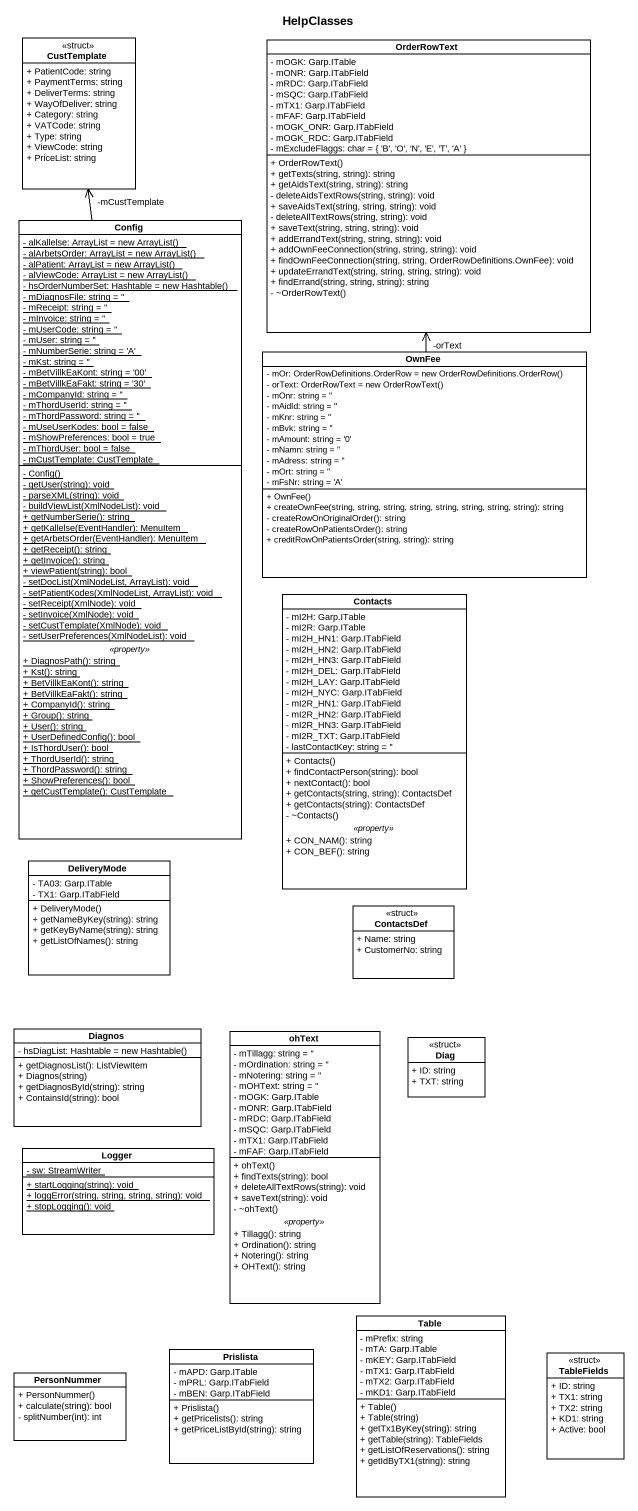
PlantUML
@startuml
title HelpClasses
hide circle
hide empty members
skinparam classAttributeIconSize 0
class CustTemplate <<struct>> {
  + PatientCode: string
  + PaymentTerms: string
  + DeliverTerms: string
  + WayOfDeliver: string
  + Category: string
  + VATCode: string
  + Type: string
  + ViewCode: string
  + PriceList: string
}
class OrderRowText {
  - mOGK: Garp.ITable
  - mONR: Garp.ITabField
  - mRDC: Garp.ITabField
  - mSQC: Garp.ITabField
  - mTX1: Garp.ITabField
  - mFAF: Garp.ITabField
  - mOGK_ONR: Garp.ITabField
  - mOGK_RDC: Garp.ITabField
  - mExcludeFlaggs: char = { 'B', 'O', 'N', 'E', 'T', 'A' }
  + OrderRowText()
  + getTexts(string, string): string
  + getAidsText(string, string): string
  - deleteAidsTextRows(string, string): void
  + saveAidsText(string, string, string): void
  - deleteAllTextRows(string, string): void
  + saveText(string, string, string): void
  + addErrandText(string, string, string): void
  + addOwnFeeConnection(string, string, string): void
  + findOwnFeeConnection(string, string, OrderRowDefinitions.OwnFee): void
  + updateErrandText(string, string, string, string): void
  + findErrand(string, string, string): string
  - ~OrderRowText()
}
class Config {
  {static} {field} - alKallelse: ArrayList = new ArrayList()
  {static} {field} - alArbetsOrder: ArrayList = new ArrayList()
  {static} {field} - alPatient: ArrayList = new ArrayList()
  {static} {field} - alViewCode: ArrayList = new ArrayList()
  {static} {field} - hsOrderNumberSet: Hashtable = new Hashtable()
  {static} - mDiagnosFile: string = ''
  {static} - mReceipt: string = ''
  {static} - mInvoice: string = ''
  {static} - mUserCode: string = ''
  {static} - mUser: string = ''
  {static} - mNumberSerie: string = 'A'
  {static} - mKst: string = ''
  {static} - mBetVillkEaKont: string = '00'
  {static} - mBetVillkEaFakt: string = '30'
  {static} - mCompanyId: string = ''
  {static} - mThordUserId: string = ''
  {static} - mThordPassword: string = ''
  {static} - mUseUserKodes: bool = false
  {static} - mShowPreferences: bool = true
  {static} - mThordUser: bool = false
  {static} - mCustTemplate: CustTemplate
  --
  {static} - Config()
  {static} - getUser(string): void
  {static} - parseXML(string): void
  {static} - buildViewList(XmlNodeList): void
  {static} + getNumberSerie(): string
  {static} + getKallelse(EventHandler): MenuItem
  {static} + getArbetsOrder(EventHandler): MenuItem
  {static} + getReceipt(): string
  {static} + getInvoice(): string
  {static} + viewPatient(string): bool
  {static} - setDocList(XmlNodeList, ArrayList): void
  {static} - setPatientKodes(XmlNodeList, ArrayList): void
  {static} - setReceipt(XmlNode): void
  {static} - setInvoice(XmlNode): void
  {static} - setCustTemplate(XmlNode): void
  {static} - setUserPreferences(XmlNodeList): void
  .. <<property>> ..
  {static} + DiagnosPath(): string
  {static} + Kst(): string
  {static} + BetVillkEaKont(): string
  {static} + BetVillkEaFakt(): string
  {static} + CompanyId(): string
  {static} + Group(): string
  {static} + User(): string
  {static} + UserDefinedConfig(): bool
  {static} + IsThordUser(): bool
  {static} + ThordUserId(): string
  {static} + ThordPassword(): string
  {static} + ShowPreferences(): bool
  {static} + getCustTemplate(): CustTemplate
}
class OwnFee {
  {field} - mOr: OrderRowDefinitions.OrderRow = new OrderRowDefinitions.OrderRow()
  {field} - orText: OrderRowText = new OrderRowText()
  - mOnr: string = ''
  - mAidId: string = ''
  - mKnr: string = ''
  - mBvk: string = ''
  - mAmount: string = '0'
  - mNamn: string = ''
  - mAdress: string = ''
  - mOrt: string = ''
  - mFsNr: string = 'A'
  + OwnFee()
  + createOwnFee(string, string, string, string, string, string, string, string): string
  - createRowOnOriginalOrder(): string
  - createRowOnPatientsOrder(): string
  + creditRowOnPatientsOrder(string, string): string
}
class Contacts {
  - mI2H: Garp.ITable
  - mI2R: Garp.ITable
  - mI2H_HN1: Garp.ITabField
  - mI2H_HN2: Garp.ITabField
  - mI2H_HN3: Garp.ITabField
  - mI2H_DEL: Garp.ITabField
  - mI2H_LAY: Garp.ITabField
  - mI2H_NYC: Garp.ITabField
  - mI2R_HN1: Garp.ITabField
  - mI2R_HN2: Garp.ITabField
  - mI2R_HN3: Garp.ITabField
  - mI2R_TXT: Garp.ITabField
  - lastContactKey: string = ''
  --
  + Contacts()
  + findContactPerson(string): bool
  + nextContact(): bool
  + getContacts(string, string): ContactsDef
  + getContacts(string): ContactsDef
  - ~Contacts()
  .. <<property>> ..
  + CON_NAM(): string
  + CON_BEF(): string
}
class DeliveryMode {
  - TA03: Garp.ITable
  - TX1: Garp.ITabField
  + DeliveryMode()
  + getNameByKey(string): string
  + getKeyByName(string): string
  + getListOfNames(): string
}
class ContactsDef <<struct>> {
  + Name: string
  + CustomerNo: string
}
class Diagnos {
  {field} - hsDiagList: Hashtable = new Hashtable()
  + getDiagnosList(): ListViewItem
  + Diagnos(string)
  + getDiagnosById(string): string
  + ContainsId(string): bool
}
class ohText {
  - mTillagg: string = ''
  - mOrdination: string = ''
  - mNotering: string = ''
  - mOHText: string = ''
  - mOGK: Garp.ITable
  - mONR: Garp.ITabField
  - mRDC: Garp.ITabField
  - mSQC: Garp.ITabField
  - mTX1: Garp.ITabField
  - mFAF: Garp.ITabField
  --
  + ohText()
  + findTexts(string): bool
  + deleteAllTextRows(string): void
  + saveText(string): void
  - ~ohText()
  .. <<property>> ..
  + Tillagg(): string
  + Ordination(): string
  + Notering(): string
  + OHText(): string
}
class Diag <<struct>> {
  + ID: string
  + TXT: string
}
class Logger {
  {static} - sw: StreamWriter
  {static} + startLogging(string): void
  {static} + loggError(string, string, string, string): void
  {static} + stopLogging(): void
}
class Table {
  - mPrefix: string
  - mTA: Garp.ITable
  - mKEY: Garp.ITabField
  - mTX1: Garp.ITabField
  - mTX2: Garp.ITabField
  - mKD1: Garp.ITabField
  + Table()
  + Table(string)
  + getTx1ByKey(string): string
  + getTable(string): TableFields
  + getListOfReservations(): string
  + getIdByTX1(string): string
}
class Prislista {
  - mAPD: Garp.ITable
  - mPRL: Garp.ITabField
  - mBEN: Garp.ITabField
  + Prislista()
  + getPricelists(): string
  + getPriceListById(string): string
}
class TableFields <<struct>> {
  + ID: string
  + TX1: string
  + TX2: string
  + KD1: string
  + Active: bool
}
class PersonNummer {
  + PersonNummer()
  + calculate(string): bool
  - splitNumber(int): int
}
Config -up-> "-mCustTemplate" CustTemplate
OwnFee -up-> "-orText" OrderRowText
@enduml
